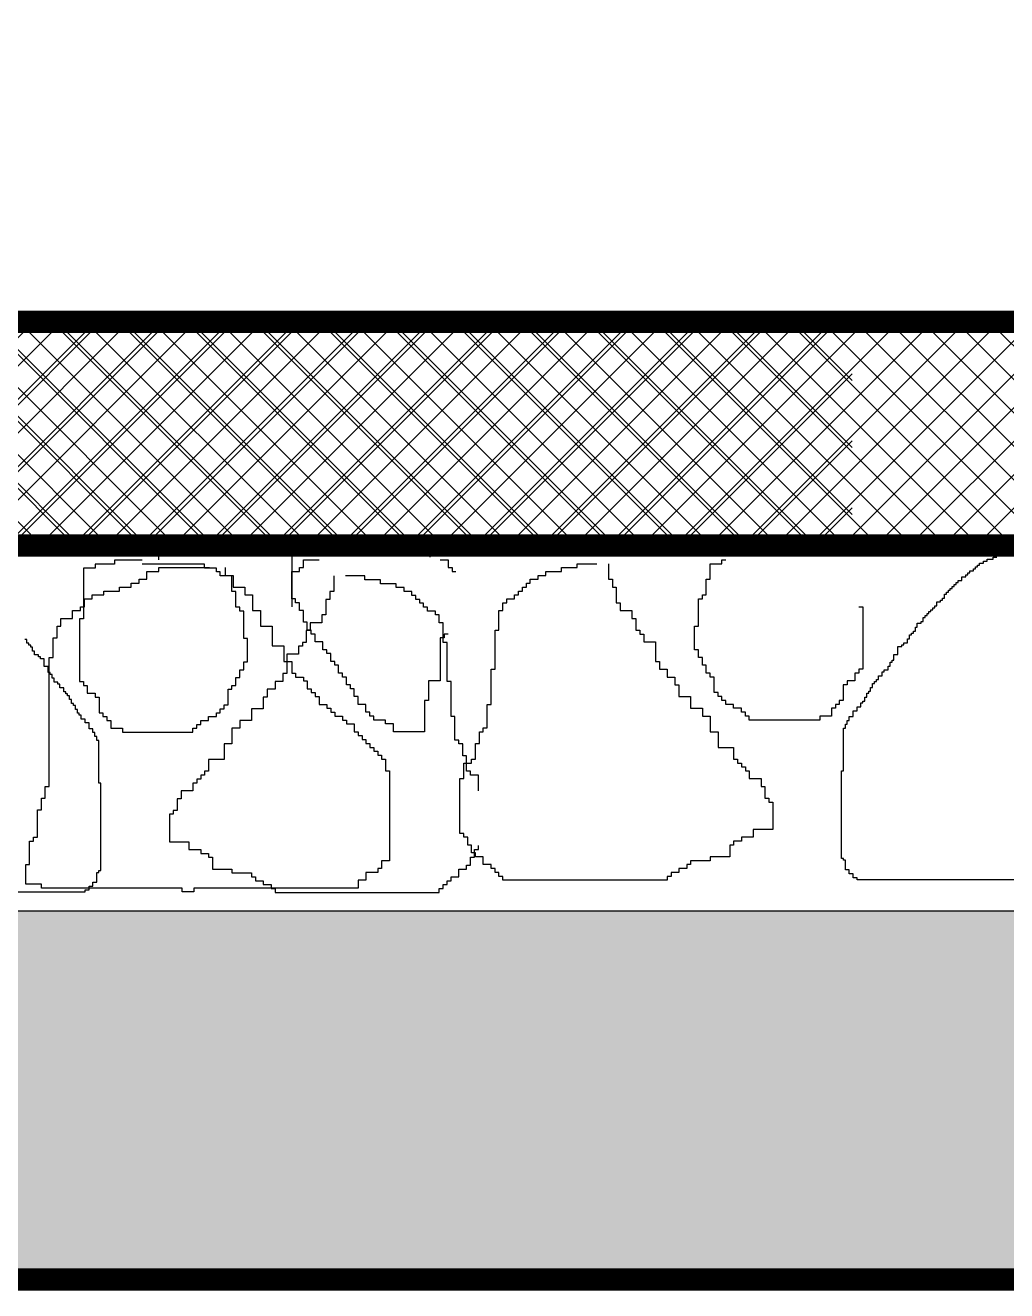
# Model space of a CAD drawing. Extents: x 250879 to 348495, y -51522 to -9360.
# Drawn here: x 282363 to 282494.7, y -30426.9 to -30257.3 of the extents above; entities that cross this region are included whole.
import ezdxf

# ---------------------------------------------------------------- set-up
doc = ezdxf.new("R2010")
doc.units = 0
doc.layers.add('AXIS', color=1, linetype='CONTINUOUS')
doc.layers.add('WALL', color=7, linetype='CONTINUOUS')
doc.layers.add('int fram for glaz& landscap obj.', color=252, linetype='CONTINUOUS', lineweight=15)
doc.layers.add('VIS', color=8, linetype='CONTINUOUS', lineweight=18)

msp = doc.modelspace()

# ---------------------------------------------------------------- hatches: boundary and pattern name
at = {"layer": 'AXIS'}
h = msp.add_hatch(dxfattribs=at)
h.set_pattern_fill('ANSI37', color=256, style=0)
h.set_pattern_definition([(45, (10887.426, -3880), (-2.24506403, 2.24506403), []), (135, (10887.426, -3880), (-2.24506403, -2.24506403), [])])
h.paths.add_polyline_path([(280918.80191, -30297.00774), (280918.80191, -30327.00774), (283913.00858, -30327.00774), (283913.00858, -30297.00774)])
at = {"layer": 'int fram for glaz& landscap obj.'}
h = msp.add_hatch(dxfattribs=at)
h.set_pattern_fill('EARTH', color=256, scale=4, angle=45, style=0)
h.paths.add_polyline_path([(284335.46469, -29761.00774), (284163.17317, -29761.00774), (284163.17317, -29977.00774), (284284.10631, -29977.00774)])
h.paths.add_polyline_path([(284284.10631, -29977.00774), (284163.17317, -29977.00774), (284163.17317, -30297.00774), (284208.01983, -30297.00774)])
h.paths.add_polyline_path([(284208.01983, -30297.00774), (284163.17317, -30297.00774), (284163.17317, -30375.98063), (284117.727, -30375.98063), (283498.00858, -30375.98063), (283498.00858, -30425.43117), (284177.48456, -30425.43117)])
h.paths.add_polyline_path([(283498.00858, -30375.98063), (283475.2855, -30375.98063), (283098.00858, -30375.98063), (283098.00858, -30425.43117), (283286.94433, -30425.43117), (283498.00858, -30425.43117)])
h.paths.add_polyline_path([(283098.00858, -30375.98063), (282698.00858, -30375.98063), (282698.00858, -30425.43117), (283098.00858, -30425.43117)])
h.paths.add_polyline_path([(282698.00858, -30375.98063), (282675.2855, -30375.98063), (282298.00858, -30375.98063), (282298.00858, -30425.43117), (282421.4708, -30425.43117), (282698.00858, -30425.43117)])
at = {"layer": 'VIS', "ltscale": 0.0001}
h = msp.add_hatch(dxfattribs=at)
h.set_pattern_fill('ANSI37', color=256, scale=2, style=0)
h.set_pattern_definition([(135, (632214.0665, -10516.453), (4.49012806, 4.49012806), []), (45, (632214.0665, -10516.453), (4.49012806, -4.49012806), [])])
h.paths.add_polyline_path([(282273.96638, -30297.00774), (282356.5052, -30297.00774), (282356.5052, -30302.00774), (282473.96638, -30302.00774), (282473.96638, -30327.00774), (282273.96638, -30327.00774)])
h.paths.add_polyline_path([(282356.5052, -30297.00774), (282418.63701, -30297.00774), (282418.63701, -30302.00774), (282356.5052, -30302.00774)], flags=17)
h.paths.add_polyline_path([(282418.63701, -30297.00774), (282423.63701, -30297.00774), (282423.63701, -30302.00774), (282418.63701, -30302.00774)], flags=17)
h.paths.add_polyline_path([(282423.63701, -30297.00774), (282473.96638, -30297.00774), (282473.96638, -30302.00774), (282423.63701, -30302.00774)])
h.paths.add_polyline_path([(281948.96638, -30327.00774), (281948.96638, -30297.00774), (282273.96638, -30297.00774), (282273.96638, -30327.00774)])

# ---------------------------------------------------------------- linework, layer by layer
msp.add_line((280450.27447, -30297.00774), (284658.39662, -30297.00774), dxfattribs=at)
at = {"layer": 'WALL', "linetype": 'Continuous'}
for p, q in [((282382.53915, -30328.40445), (282382.53915, -30327.88012)), ((282382.53915, -30327.88012), (282390.9325, -30327.88012)), ((282390.9325, -30327.35627), (282394.60478, -30327.35627)), ((282394.60478, -30327.35627), (282394.60478, -30327.88012)), ((282394.60478, -30327.88012), (282397.22728, -30327.88012)), ((282397.22728, -30327.88012), (282397.22728, -30328.40445)), ((282418.63815, -30328.0722), (282418.63815, -30327.81173)), ((282418.63815, -30327.81173), (282421.2453, -30327.81173)), ((282421.2453, -30327.81173), (282421.2453, -30327.55126)), ((282421.2453, -30327.55126), (282425.41655, -30327.55126)), ((282375.02574, -30329.51763), (282372.40323, -30329.51763)), ((282372.40323, -30329.51763), (282372.40323, -30330.04197)), ((282378.69801, -30328.99378), (282375.02574, -30328.99378)), ((282375.02574, -30328.99378), (282375.02574, -30329.51763)), ((282387.09137, -30329.51763), (282378.69801, -30329.51763)), ((282380.96545, -30328.9283), (282380.96545, -30328.40445)), ((282380.96545, -30328.40445), (282382.53915, -30328.40445)), ((282387.09137, -30330.04197), (282387.09137, -30329.51763)), ((282397.22728, -30328.40445), (282398.80193, -30328.40445)), ((282398.80193, -30328.40445), (282398.80193, -30335.21692)), ((282400.34322, -30329.97649), (282400.34322, -30328.9283)), ((282400.34322, -30328.9283), (282402.44179, -30328.9283)), ((282417.3341, -30328.59265), (282417.3341, -30328.33267)), ((282417.3341, -30328.33267), (282418.11615, -30328.33267)), ((282418.11615, -30328.33267), (282418.11615, -30328.0722)), ((282418.11615, -30328.0722), (282418.63815, -30328.0722)), ((282418.70362, -30328.9283), (282419.75339, -30328.9283)), ((282419.75339, -30328.9283), (282419.75339, -30329.97649)), ((282437.06498, -30329.97649), (282437.06498, -30329.45215)), ((282437.06498, -30329.45215), (282439.68845, -30329.45215)), ((282441.26214, -30329.45215), (282441.26214, -30331.54852)), ((282454.90146, -30331.54852), (282454.90146, -30329.45215)), ((282454.90146, -30329.45215), (282456.47516, -30329.45215)), ((282456.47516, -30329.45215), (282456.47516, -30328.9283)), ((282456.47516, -30328.9283), (282457.00004, -30328.9283)), ((282490.76154, -30329.895), (282490.76154, -30329.63453)), ((282490.76154, -30329.63453), (282491.02254, -30329.63453)), ((282491.02254, -30329.63453), (282491.02254, -30329.37406)), ((282491.02254, -30329.37406), (282491.54359, -30329.37406)), ((282491.54359, -30329.37406), (282491.54359, -30329.11359)), ((282491.54359, -30329.11359), (282492.06559, -30329.11359)), ((282492.06559, -30329.11359), (282492.06559, -30328.85312)), ((282492.06559, -30328.85312), (282492.84764, -30328.85312)), ((282492.84764, -30328.85312), (282492.84764, -30328.59265)), ((282492.84764, -30328.59265), (282493.36869, -30328.59265)), ((282372.40323, -30330.04197), (282370.82858, -30330.04197)), ((282370.82858, -30330.04197), (282370.82858, -30336.85443)), ((282379.35935, -30331.54852), (282379.35935, -30330.50033)), ((282379.35935, -30330.50033), (282380.93304, -30330.50033)), ((282380.93304, -30330.50033), (282380.93304, -30329.97649)), ((282380.93304, -30329.97649), (282387.7527, -30329.97649)), ((282388.66506, -30330.04197), (282387.09137, -30330.04197)), ((282388.66506, -30330.56582), (282388.66506, -30330.04197)), ((282389.18994, -30330.56582), (282388.66506, -30330.56582)), ((282389.18994, -30331.08966), (282389.18994, -30330.56582)), ((282390.76364, -30331.08966), (282389.18994, -30331.08966)), ((282389.85128, -30329.97649), (282389.85128, -30331.02467)), ((282389.85128, -30331.02467), (282390.90009, -30331.02467)), ((282390.76364, -30333.18603), (282390.76364, -30331.08966)), ((282390.90009, -30331.02467), (282390.90009, -30332.5967)), ((282398.76952, -30334.16873), (282398.76952, -30330.50033)), ((282398.76952, -30330.50033), (282399.81833, -30330.50033)), ((282399.81833, -30330.50033), (282399.81833, -30329.97649)), ((282399.81833, -30329.97649), (282400.34322, -30329.97649)), ((282404.40296, -30331.08966), (282404.40296, -30333.18603)), ((282408.60012, -30331.08966), (282405.97665, -30331.08966)), ((282408.60012, -30331.614), (282408.60012, -30331.08966)), ((282419.75339, -30329.97649), (282420.27827, -30329.97649)), ((282420.27827, -30329.97649), (282420.27827, -30330.50033)), ((282420.27827, -30330.50033), (282420.8022, -30330.50033)), ((282431.81902, -30331.54852), (282431.81902, -30331.02467)), ((282431.81902, -30331.02467), (282432.86783, -30331.02467)), ((282432.86783, -30331.02467), (282432.86783, -30330.50033)), ((282432.86783, -30330.50033), (282434.9664, -30330.50033)), ((282434.9664, -30330.50033), (282434.9664, -30329.97649)), ((282434.9664, -30329.97649), (282437.06498, -30329.97649)), ((282488.67639, -30331.71828), (282488.67639, -30331.19734)), ((282488.67639, -30331.19734), (282489.19744, -30331.19734)), ((282489.19744, -30331.19734), (282489.19744, -30330.93688)), ((282489.19744, -30330.93688), (282489.45844, -30330.93688)), ((282489.45844, -30330.93688), (282489.45844, -30330.67641)), ((282489.45844, -30330.67641), (282489.71848, -30330.67641)), ((282489.71848, -30330.67641), (282489.71848, -30330.41594)), ((282489.71848, -30330.41594), (282490.24049, -30330.41594)), ((282490.24049, -30330.41594), (282490.24049, -30330.15547)), ((282490.24049, -30330.15547), (282490.50053, -30330.15547)), ((282490.50053, -30330.15547), (282490.50053, -30329.895)), ((282490.50053, -30329.895), (282490.76154, -30329.895)), ((282375.68708, -30333.12055), (282375.68708, -30332.5967)), ((282375.68708, -30332.5967), (282377.26077, -30332.5967)), ((282377.26077, -30332.5967), (282377.26077, -30332.07237)), ((282377.26077, -30332.07237), (282378.31054, -30332.07237)), ((282378.31054, -30332.07237), (282378.31054, -30331.54852)), ((282378.31054, -30331.54852), (282379.35935, -30331.54852)), ((282390.90009, -30332.5967), (282392.47379, -30332.5967)), ((282392.47379, -30332.5967), (282392.47379, -30333.64488)), ((282410.6987, -30331.614), (282408.60012, -30331.614)), ((282410.6987, -30332.13785), (282410.6987, -30331.614)), ((282412.79727, -30332.13785), (282410.6987, -30332.13785)), ((282412.79727, -30332.66218), (282412.79727, -30332.13785)), ((282413.84608, -30332.66218), (282412.79727, -30332.66218)), ((282413.84608, -30333.18603), (282413.84608, -30332.66218)), ((282429.72044, -30333.12055), (282429.72044, -30332.5967)), ((282429.72044, -30332.5967), (282430.24532, -30332.5967)), ((282430.24532, -30332.5967), (282430.24532, -30332.07237)), ((282430.24532, -30332.07237), (282430.77021, -30332.07237)), ((282430.77021, -30332.07237), (282430.77021, -30331.54852)), ((282430.77021, -30331.54852), (282431.81902, -30331.54852)), ((282441.26214, -30331.54852), (282441.78607, -30331.54852)), ((282441.78607, -30331.54852), (282441.78607, -30332.5967)), ((282441.78607, -30332.5967), (282442.31095, -30332.5967)), ((282442.31095, -30332.5967), (282442.31095, -30334.69258)), ((282454.37658, -30333.64488), (282454.37658, -30331.54852)), ((282454.37658, -30331.54852), (282454.90146, -30331.54852)), ((282486.85129, -30333.28062), (282486.85129, -30333.02015)), ((282486.85129, -30333.02015), (282487.11133, -30333.02015)), ((282487.11133, -30333.02015), (282487.11133, -30332.75968)), ((282487.11133, -30332.75968), (282487.37234, -30332.75968)), ((282487.37234, -30332.75968), (282487.37234, -30332.49921)), ((282487.37234, -30332.49921), (282487.63334, -30332.49921)), ((282487.63334, -30332.49921), (282487.63334, -30332.23874)), ((282487.63334, -30332.23874), (282487.89338, -30332.23874)), ((282487.89338, -30332.23874), (282487.89338, -30331.97827)), ((282487.89338, -30331.97827), (282488.15439, -30331.97827)), ((282488.15439, -30331.97827), (282488.15439, -30331.71828)), ((282488.15439, -30331.71828), (282488.67639, -30331.71828)), ((282370.96599, -30335.21692), (282370.96599, -30334.16873)), ((282370.96599, -30334.16873), (282372.0148, -30334.16873)), ((282372.0148, -30334.16873), (282372.0148, -30333.64488)), ((282372.0148, -30333.64488), (282373.5885, -30333.64488)), ((282373.5885, -30333.64488), (282373.5885, -30333.12055)), ((282373.5885, -30333.12055), (282375.68708, -30333.12055)), ((282391.28852, -30333.18603), (282390.76364, -30333.18603)), ((282391.28852, -30335.2824), (282391.28852, -30333.18603)), ((282392.47379, -30333.64488), (282393.52356, -30333.64488)), ((282393.52356, -30333.64488), (282393.52356, -30335.74077)), ((282399.29441, -30334.16873), (282398.76952, -30334.16873)), ((282399.29441, -30334.69258), (282399.29441, -30334.16873)), ((282399.81833, -30334.69258), (282399.29441, -30334.69258)), ((282399.81833, -30335.74077), (282399.81833, -30334.69258)), ((282403.87903, -30334.23422), (282403.35415, -30334.23422)), ((282403.35415, -30334.23422), (282403.35415, -30336.3301)), ((282404.40296, -30333.18603), (282403.87903, -30333.18603)), ((282403.87903, -30333.18603), (282403.87903, -30334.23422)), ((282414.89489, -30333.18603), (282413.84608, -30333.18603)), ((282414.89489, -30333.70988), (282414.89489, -30333.18603)), ((282415.41978, -30333.70988), (282414.89489, -30333.70988)), ((282415.41978, -30334.23422), (282415.41978, -30333.70988)), ((282415.94466, -30334.23422), (282415.41978, -30334.23422)), ((282415.94466, -30334.75806), (282415.94466, -30334.23422)), ((282416.46859, -30334.75806), (282415.94466, -30334.75806)), ((282416.46859, -30335.2824), (282416.46859, -30334.75806)), ((282427.09793, -30335.74077), (282427.09793, -30334.69258)), ((282427.09793, -30334.69258), (282427.62186, -30334.69258)), ((282427.62186, -30334.69258), (282427.62186, -30334.16873)), ((282427.62186, -30334.16873), (282428.67163, -30334.16873)), ((282428.67163, -30334.16873), (282428.67163, -30333.64488)), ((282428.67163, -30333.64488), (282429.19651, -30333.64488)), ((282429.19651, -30333.64488), (282429.19651, -30333.12055)), ((282429.19651, -30333.12055), (282429.72044, -30333.12055)), ((282442.31095, -30334.69258), (282442.83583, -30334.69258)), ((282442.83583, -30334.69258), (282442.83583, -30335.74077)), ((282453.32777, -30337.83713), (282453.32777, -30334.16873)), ((282453.32777, -30334.16873), (282453.85169, -30334.16873)), ((282453.85169, -30334.16873), (282453.85169, -30333.64488)), ((282453.85169, -30333.64488), (282454.37658, -30333.64488)), ((282485.28719, -30335.1039), (282485.28719, -30334.58296)), ((282485.28719, -30334.58296), (282485.80824, -30334.58296)), ((282485.80824, -30334.58296), (282485.80824, -30334.32249)), ((282485.80824, -30334.32249), (282486.06924, -30334.32249)), ((282486.06924, -30334.32249), (282486.06924, -30334.06202)), ((282486.06924, -30334.06202), (282486.32928, -30334.06202)), ((282486.32928, -30334.06202), (282486.32928, -30333.54109)), ((282486.32928, -30333.54109), (282486.59029, -30333.54109)), ((282486.59029, -30333.54109), (282486.59029, -30333.28062)), ((282486.59029, -30333.28062), (282486.85129, -30333.28062)), ((282369.3923, -30336.78895), (282369.3923, -30335.74077)), ((282369.3923, -30335.74077), (282370.44111, -30335.74077)), ((282370.44111, -30335.74077), (282370.44111, -30335.21692)), ((282370.44111, -30335.21692), (282370.96599, -30335.21692)), ((282391.81341, -30335.2824), (282391.28852, -30335.2824)), ((282391.81341, -30335.80625), (282391.81341, -30335.2824)), ((282392.33733, -30335.80625), (282391.81341, -30335.80625)), ((282392.33733, -30339.47465), (282392.33733, -30335.80625)), ((282393.52356, -30335.74077), (282394.57236, -30335.74077)), ((282394.57236, -30335.74077), (282394.57236, -30337.83713)), ((282400.34322, -30335.74077), (282399.81833, -30335.74077)), ((282400.34322, -30337.3128), (282400.34322, -30335.74077)), ((282403.35415, -30336.3301), (282402.82927, -30336.3301)), ((282402.82927, -30336.3301), (282402.82927, -30337.37828)), ((282416.99347, -30335.2824), (282416.46859, -30335.2824)), ((282416.99347, -30335.80625), (282416.99347, -30335.2824)), ((282418.04324, -30335.80625), (282416.99347, -30335.80625)), ((282418.04324, -30336.3301), (282418.04324, -30335.80625)), ((282418.56717, -30336.3301), (282418.04324, -30336.3301)), ((282418.56717, -30337.37828), (282418.56717, -30336.3301)), ((282426.57305, -30338.36098), (282426.57305, -30335.74077)), ((282426.57305, -30335.74077), (282427.09793, -30335.74077)), ((282442.83583, -30335.74077), (282444.40953, -30335.74077)), ((282444.40953, -30335.74077), (282444.40953, -30336.78895)), ((282474.83652, -30335.21692), (282475.36044, -30335.21692)), ((282475.36044, -30335.21692), (282475.36044, -30343.60142)), ((282483.72213, -30336.66623), (282483.72213, -30336.40576)), ((282483.72213, -30336.40576), (282483.98314, -30336.40576)), ((282483.98314, -30336.40576), (282483.98314, -30336.14529)), ((282483.98314, -30336.14529), (282484.24414, -30336.14529)), ((282484.24414, -30336.14529), (282484.24414, -30335.88483)), ((282484.24414, -30335.88483), (282484.50418, -30335.88483)), ((282484.50418, -30335.88483), (282484.50418, -30335.62436)), ((282484.50418, -30335.62436), (282484.76519, -30335.62436)), ((282484.76519, -30335.62436), (282484.76519, -30335.36389)), ((282484.76519, -30335.36389), (282485.02619, -30335.36389)), ((282485.02619, -30335.36389), (282485.02619, -30335.1039)), ((282485.02619, -30335.1039), (282485.28719, -30335.1039)), ((282367.29372, -30339.40917), (282367.29372, -30337.83713)), ((282367.29372, -30337.83713), (282367.81861, -30337.83713)), ((282367.81861, -30337.83713), (282367.81861, -30336.78895)), ((282367.81861, -30336.78895), (282369.3923, -30336.78895)), ((282370.82858, -30336.85443), (282370.30466, -30336.85443)), ((282370.30466, -30336.85443), (282370.30466, -30345.23893)), ((282394.57236, -30337.83713), (282396.14606, -30337.83713)), ((282396.14606, -30337.83713), (282396.14606, -30340.45735)), ((282400.8681, -30337.3128), (282400.34322, -30337.3128)), ((282400.8681, -30338.36098), (282400.8681, -30337.3128)), ((282402.82927, -30337.37828), (282401.25557, -30337.37828)), ((282401.25557, -30337.37828), (282401.25557, -30338.42646)), ((282419.09205, -30337.37828), (282418.56717, -30337.37828)), ((282419.09205, -30339.9985), (282419.09205, -30337.37828)), ((282444.40953, -30336.78895), (282444.93441, -30336.78895)), ((282444.93441, -30336.78895), (282444.93441, -30338.36098)), ((282452.80288, -30340.9812), (282452.80288, -30337.83713)), ((282452.80288, -30337.83713), (282453.32777, -30337.83713)), ((282482.41904, -30338.48952), (282482.41904, -30337.96858)), ((282482.41904, -30337.96858), (282482.68004, -30337.96858)), ((282482.68004, -30337.96858), (282482.68004, -30337.44764)), ((282482.68004, -30337.44764), (282483.20109, -30337.44764)), ((282483.20109, -30337.44764), (282483.20109, -30337.18717)), ((282483.20109, -30337.18717), (282483.46209, -30337.18717)), ((282483.46209, -30337.18717), (282483.46209, -30336.66623)), ((282483.46209, -30336.66623), (282483.72213, -30336.66623)), ((282363.24606, -30339.6061), (282362.98506, -30339.6061)), ((282363.24606, -30340.12703), (282363.24606, -30339.6061)), ((282366.76884, -30342.02938), (282366.76884, -30339.40917)), ((282366.76884, -30339.40917), (282367.29372, -30339.40917)), ((282392.86222, -30339.47465), (282392.33733, -30339.47465)), ((282392.86222, -30342.61871), (282392.86222, -30339.47465)), ((282401.25557, -30338.42646), (282400.73069, -30338.42646)), ((282400.73069, -30338.42646), (282400.73069, -30339.9985)), ((282401.39203, -30338.36098), (282400.8681, -30338.36098)), ((282401.39203, -30338.88483), (282401.39203, -30338.36098)), ((282401.91691, -30338.88483), (282401.39203, -30338.88483)), ((282401.91691, -30339.93302), (282401.91691, -30338.88483)), ((282419.2285, -30339.40917), (282418.70362, -30339.40917)), ((282418.70362, -30339.40917), (282418.70362, -30345.17345)), ((282419.75339, -30338.88483), (282419.2285, -30338.88483)), ((282419.2285, -30338.88483), (282419.2285, -30339.40917)), ((282426.04817, -30343.60142), (282426.04817, -30338.36098)), ((282426.04817, -30338.36098), (282426.57305, -30338.36098)), ((282444.93441, -30338.36098), (282445.45834, -30338.36098)), ((282445.45834, -30338.36098), (282445.45834, -30338.88483)), ((282445.45834, -30338.88483), (282445.98322, -30338.88483)), ((282445.98322, -30338.88483), (282445.98322, -30339.93302)), ((282481.37599, -30340.05185), (282481.37599, -30339.53091)), ((282481.37599, -30339.53091), (282481.63699, -30339.53091)), ((282481.63699, -30339.53091), (282481.63699, -30339.00997)), ((282481.63699, -30339.00997), (282481.89703, -30339.00997)), ((282481.89703, -30339.00997), (282481.89703, -30338.7495)), ((282481.89703, -30338.7495), (282482.15804, -30338.7495)), ((282482.15804, -30338.7495), (282482.15804, -30338.48952)), ((282482.15804, -30338.48952), (282482.41904, -30338.48952)), ((282363.50706, -30340.12703), (282363.24606, -30340.12703)), ((282363.50706, -30340.38702), (282363.50706, -30340.12703)), ((282363.76807, -30340.38702), (282363.50706, -30340.38702)), ((282363.76807, -30340.64749), (282363.76807, -30340.38702)), ((282364.02811, -30340.64749), (282363.76807, -30340.64749)), ((282364.02811, -30341.16843), (282364.02811, -30340.64749)), ((282364.28911, -30341.16843), (282364.02811, -30341.16843)), ((282364.28911, -30341.68937), (282364.28911, -30341.16843)), ((282396.14606, -30340.45735), (282397.71975, -30340.45735)), ((282397.71975, -30340.45735), (282397.71975, -30342.55323)), ((282399.68188, -30341.57053), (282398.10818, -30341.57053)), ((282398.10818, -30341.57053), (282398.10818, -30344.19075)), ((282400.20676, -30340.52235), (282399.68188, -30340.52235)), ((282399.68188, -30340.52235), (282399.68188, -30341.57053)), ((282400.73069, -30339.9985), (282400.20676, -30339.9985)), ((282400.20676, -30339.9985), (282400.20676, -30340.52235)), ((282402.96572, -30339.93302), (282401.91691, -30339.93302)), ((282402.96572, -30340.9812), (282402.96572, -30339.93302)), ((282403.4906, -30340.9812), (282402.96572, -30340.9812)), ((282403.4906, -30341.50505), (282403.4906, -30340.9812)), ((282404.01549, -30341.50505), (282403.4906, -30341.50505)), ((282404.01549, -30342.55323), (282404.01549, -30341.50505)), ((282419.61694, -30339.9985), (282419.09205, -30339.9985)), ((282419.61694, -30345.23893), (282419.61694, -30339.9985)), ((282445.98322, -30339.93302), (282447.55692, -30339.93302)), ((282447.55692, -30339.93302), (282447.55692, -30342.55323)), ((282453.32777, -30340.9812), (282452.80288, -30340.9812)), ((282453.32777, -30342.02938), (282453.32777, -30340.9812)), ((282480.07289, -30341.61467), (282480.07289, -30340.57279)), ((282480.07289, -30340.57279), (282480.59394, -30340.57279)), ((282480.59394, -30340.57279), (282480.59394, -30340.31232)), ((282480.59394, -30340.31232), (282480.85494, -30340.31232)), ((282480.85494, -30340.31232), (282480.85494, -30340.05185)), ((282480.85494, -30340.05185), (282481.37599, -30340.05185)), ((282364.81016, -30341.68937), (282364.28911, -30341.68937)), ((282364.81016, -30341.94984), (282364.81016, -30341.68937)), ((282365.07116, -30341.94984), (282364.81016, -30341.94984)), ((282365.07116, -30342.2103), (282365.07116, -30341.94984)), ((282365.59221, -30342.2103), (282365.07116, -30342.2103)), ((282365.59221, -30343.25218), (282365.59221, -30342.2103)), ((282366.11422, -30343.25218), (282365.59221, -30343.25218)), ((282366.11422, -30344.03311), (282366.11422, -30343.25218)), ((282366.24395, -30359.32223), (282366.24395, -30342.02938)), ((282366.24395, -30342.02938), (282366.76884, -30342.02938)), ((282392.33733, -30343.6669), (282392.33733, -30342.61871)), ((282392.33733, -30342.61871), (282392.86222, -30342.61871)), ((282397.71975, -30342.55323), (282398.76952, -30342.55323)), ((282398.76952, -30342.55323), (282398.76952, -30344.12526)), ((282404.54037, -30342.55323), (282404.01549, -30342.55323)), ((282404.54037, -30343.07708), (282404.54037, -30342.55323)), ((282405.0643, -30343.07708), (282404.54037, -30343.07708)), ((282405.0643, -30344.12526), (282405.0643, -30343.07708)), ((282447.55692, -30342.55323), (282448.0818, -30342.55323)), ((282448.0818, -30342.55323), (282448.0818, -30343.60142)), ((282453.85169, -30342.02938), (282453.32777, -30342.02938)), ((282453.85169, -30343.07708), (282453.85169, -30342.02938)), ((282454.37658, -30343.07708), (282453.85169, -30343.07708)), ((282454.37658, -30344.12526), (282454.37658, -30343.07708)), ((282478.76884, -30343.69794), (282478.76884, -30343.177)), ((282478.76884, -30343.177), (282479.02984, -30343.177)), ((282479.02984, -30343.177), (282479.02984, -30342.65606)), ((282479.02984, -30342.65606), (282479.29084, -30342.65606)), ((282479.29084, -30342.65606), (282479.29084, -30342.39559)), ((282479.29084, -30342.39559), (282479.55089, -30342.39559)), ((282479.55089, -30342.39559), (282479.55089, -30341.61467)), ((282479.55089, -30341.61467), (282480.07289, -30341.61467)), ((282366.37426, -30344.03311), (282366.11422, -30344.03311)), ((282366.37426, -30344.29358), (282366.37426, -30344.03311)), ((282366.63526, -30344.29358), (282366.37426, -30344.29358)), ((282366.63526, -30344.81451), (282366.63526, -30344.29358)), ((282366.89626, -30344.81451), (282366.63526, -30344.81451)), ((282366.89626, -30345.33545), (282366.89626, -30344.81451)), ((282391.28852, -30345.76278), (282391.28852, -30344.7146)), ((282391.28852, -30344.7146), (282391.81341, -30344.7146)), ((282391.81341, -30344.7146), (282391.81341, -30343.6669)), ((282391.81341, -30343.6669), (282392.33733, -30343.6669)), ((282398.10818, -30344.19075), (282397.5833, -30344.19075)), ((282397.5833, -30344.19075), (282397.5833, -30345.23893)), ((282398.76952, -30344.12526), (282399.29441, -30344.12526)), ((282399.29441, -30344.12526), (282399.29441, -30344.6496)), ((282399.29441, -30344.6496), (282400.34322, -30344.6496)), ((282400.34322, -30344.6496), (282400.34322, -30345.17345)), ((282405.58918, -30344.12526), (282405.0643, -30344.12526)), ((282405.58918, -30344.6496), (282405.58918, -30344.12526)), ((282406.11407, -30344.6496), (282405.58918, -30344.6496)), ((282406.11407, -30345.6973), (282406.11407, -30344.6496)), ((282425.52424, -30348.31751), (282425.52424, -30343.60142)), ((282425.52424, -30343.60142), (282426.04817, -30343.60142)), ((282448.0818, -30343.60142), (282449.13061, -30343.60142)), ((282449.13061, -30343.60142), (282449.13061, -30344.6496)), ((282449.13061, -30344.6496), (282450.18038, -30344.6496)), ((282450.18038, -30344.6496), (282450.18038, -30345.6973)), ((282454.90146, -30344.12526), (282454.37658, -30344.12526)), ((282454.90146, -30344.6496), (282454.90146, -30344.12526)), ((282455.42635, -30344.6496), (282454.90146, -30344.6496)), ((282455.42635, -30346.74548), (282455.42635, -30344.6496)), ((282474.83652, -30344.12526), (282474.31164, -30344.12526)), ((282474.31164, -30344.12526), (282474.31164, -30345.17345)), ((282475.36044, -30343.60142), (282474.83652, -30343.60142)), ((282474.83652, -30343.60142), (282474.83652, -30344.12526)), ((282477.46574, -30345.00029), (282477.46574, -30344.47935)), ((282477.46574, -30344.47935), (282477.98679, -30344.47935)), ((282477.98679, -30344.47935), (282477.98679, -30343.95841)), ((282477.98679, -30343.95841), (282478.24779, -30343.95841)), ((282478.24779, -30343.95841), (282478.24779, -30343.69794)), ((282478.24779, -30343.69794), (282478.76884, -30343.69794)), ((282367.41731, -30345.33545), (282366.89626, -30345.33545)), ((282367.41731, -30345.59592), (282367.41731, -30345.33545)), ((282367.67831, -30345.59592), (282367.41731, -30345.59592)), ((282367.67831, -30346.11686), (282367.67831, -30345.59592)), ((282368.19936, -30346.11686), (282367.67831, -30346.11686)), ((282368.19936, -30346.6378), (282368.19936, -30346.11686)), ((282368.46036, -30346.6378), (282368.19936, -30346.6378)), ((282368.46036, -30346.89779), (282368.46036, -30346.6378)), ((282370.30466, -30345.23893), (282370.82858, -30345.23893)), ((282370.82858, -30345.23893), (282370.82858, -30345.76278)), ((282370.82858, -30345.76278), (282371.35347, -30345.76278)), ((282371.35347, -30345.76278), (282371.35347, -30346.81096)), ((282390.23875, -30348.38299), (282390.23875, -30346.28711)), ((282390.23875, -30346.28711), (282390.76364, -30346.28711)), ((282390.76364, -30346.28711), (282390.76364, -30345.76278)), ((282390.76364, -30345.76278), (282391.28852, -30345.76278)), ((282396.53449, -30346.28711), (282395.48472, -30346.28711)), ((282395.48472, -30346.28711), (282395.48472, -30347.33481)), ((282397.5833, -30345.23893), (282396.53449, -30345.23893)), ((282396.53449, -30345.23893), (282396.53449, -30346.28711)), ((282400.34322, -30345.17345), (282400.8681, -30345.17345)), ((282400.8681, -30345.17345), (282400.8681, -30346.22163)), ((282400.8681, -30346.22163), (282401.39203, -30346.22163)), ((282401.39203, -30346.22163), (282401.39203, -30346.74548)), ((282406.63799, -30345.6973), (282406.11407, -30345.6973)), ((282406.63799, -30346.22163), (282406.63799, -30345.6973)), ((282407.16288, -30346.22163), (282406.63799, -30346.22163)), ((282407.16288, -30347.26982), (282407.16288, -30346.22163)), ((282418.70362, -30345.17345), (282417.12993, -30345.17345)), ((282417.12993, -30345.17345), (282417.12993, -30347.79366)), ((282420.14086, -30345.23893), (282419.61694, -30345.23893)), ((282420.14086, -30349.95503), (282420.14086, -30345.23893)), ((282450.18038, -30345.6973), (282450.70431, -30345.6973)), ((282450.70431, -30345.6973), (282450.70431, -30347.26982)), ((282473.26187, -30345.6973), (282472.73794, -30345.6973)), ((282472.73794, -30345.6973), (282472.73794, -30347.79366)), ((282474.31164, -30345.17345), (282473.26187, -30345.17345)), ((282473.26187, -30345.17345), (282473.26187, -30345.6973)), ((282476.16169, -30346.82309), (282476.16169, -30346.56262)), ((282476.16169, -30346.56262), (282476.42269, -30346.56262)), ((282476.42269, -30346.56262), (282476.42269, -30346.04168)), ((282476.42269, -30346.04168), (282476.68369, -30346.04168)), ((282476.68369, -30346.04168), (282476.68369, -30345.52074)), ((282476.68369, -30345.52074), (282476.94373, -30345.52074)), ((282476.94373, -30345.52074), (282476.94373, -30345.26027)), ((282476.94373, -30345.26027), (282477.20474, -30345.26027)), ((282477.20474, -30345.26027), (282477.20474, -30345.00029)), ((282477.20474, -30345.00029), (282477.46574, -30345.00029)), ((282368.72137, -30346.89779), (282368.46036, -30346.89779)), ((282368.72137, -30347.15825), (282368.72137, -30346.89779)), ((282368.98141, -30347.15825), (282368.72137, -30347.15825)), ((282368.98141, -30347.67919), (282368.98141, -30347.15825)), ((282369.24241, -30347.67919), (282368.98141, -30347.67919)), ((282369.24241, -30348.20013), (282369.24241, -30347.67919)), ((282369.50341, -30348.20013), (282369.24241, -30348.20013)), ((282369.50341, -30348.4606), (282369.50341, -30348.20013)), ((282371.35347, -30346.81096), (282372.40323, -30346.81096)), ((282372.40323, -30346.81096), (282372.40323, -30347.33481)), ((282372.40323, -30347.33481), (282372.92716, -30347.33481)), ((282372.92716, -30347.33481), (282372.92716, -30349.43118)), ((282395.48472, -30347.33481), (282394.9608, -30347.33481)), ((282394.9608, -30347.33481), (282394.9608, -30348.90733)), ((282401.39203, -30346.74548), (282401.91691, -30346.74548)), ((282401.91691, -30346.74548), (282401.91691, -30347.26982)), ((282401.91691, -30347.26982), (282402.44179, -30347.26982)), ((282402.44179, -30347.26982), (282402.44179, -30348.31751)), ((282402.44179, -30348.31751), (282403.4906, -30348.31751)), ((282403.4906, -30348.31751), (282403.4906, -30348.84185)), ((282407.68776, -30347.26982), (282407.16288, -30347.26982)), ((282407.68776, -30348.31751), (282407.68776, -30347.26982)), ((282408.73657, -30348.31751), (282407.68776, -30348.31751)), ((282408.73657, -30349.3657), (282408.73657, -30348.31751)), ((282417.12993, -30347.79366), (282416.606, -30347.79366)), ((282416.606, -30347.79366), (282416.606, -30351.98591)), ((282424.99936, -30351.46206), (282424.99936, -30348.31751)), ((282424.99936, -30348.31751), (282425.52424, -30348.31751)), ((282450.70431, -30347.26982), (282452.278, -30347.26982)), ((282452.278, -30347.26982), (282452.278, -30348.84185)), ((282455.95027, -30346.74548), (282455.42635, -30346.74548)), ((282455.95027, -30347.26982), (282455.95027, -30346.74548)), ((282456.47516, -30347.26982), (282455.95027, -30347.26982)), ((282456.47516, -30347.79366), (282456.47516, -30347.26982)), ((282457.00004, -30347.79366), (282456.47516, -30347.79366)), ((282457.00004, -30348.31751), (282457.00004, -30347.79366)), ((282458.04885, -30348.31751), (282457.00004, -30348.31751)), ((282458.04885, -30348.84185), (282458.04885, -30348.31751)), ((282472.21306, -30348.31751), (282471.68817, -30348.31751)), ((282471.68817, -30348.31751), (282471.68817, -30348.84185)), ((282472.73794, -30347.79366), (282472.21306, -30347.79366)), ((282472.21306, -30347.79366), (282472.21306, -30348.31751)), ((282475.11863, -30348.64589), (282475.11863, -30348.12544)), ((282475.11863, -30348.12544), (282475.37964, -30348.12544)), ((282475.37964, -30348.12544), (282475.37964, -30347.86497)), ((282475.37964, -30347.86497), (282475.64064, -30347.86497)), ((282475.64064, -30347.86497), (282475.64064, -30347.34403)), ((282475.64064, -30347.34403), (282475.90068, -30347.34403)), ((282475.90068, -30347.34403), (282475.90068, -30346.82309)), ((282475.90068, -30346.82309), (282476.16169, -30346.82309)), ((282369.76442, -30348.4606), (282369.50341, -30348.4606)), ((282369.76442, -30348.98154), (282369.76442, -30348.4606)), ((282370.02446, -30348.98154), (282369.76442, -30348.98154)), ((282370.02446, -30349.50248), (282370.02446, -30348.98154)), ((282370.28546, -30349.50248), (282370.02446, -30349.50248)), ((282370.28546, -30349.76295), (282370.28546, -30349.50248)), ((282370.54647, -30349.76295), (282370.28546, -30349.76295)), ((282370.54647, -30350.2834), (282370.54647, -30349.76295)), ((282372.92716, -30349.43118), (282373.45204, -30349.43118)), ((282373.45204, -30349.43118), (282373.45204, -30349.95503)), ((282373.45204, -30349.95503), (282373.97693, -30349.95503)), ((282373.97693, -30349.95503), (282373.97693, -30350.47936)), ((282387.61625, -30350.47936), (282387.61625, -30349.95503)), ((282387.61625, -30349.95503), (282388.66506, -30349.95503)), ((282388.66506, -30349.95503), (282388.66506, -30349.43118)), ((282388.66506, -30349.43118), (282389.18994, -30349.43118)), ((282389.18994, -30349.43118), (282389.18994, -30348.90733)), ((282389.18994, -30348.90733), (282389.71483, -30348.90733)), ((282389.71483, -30348.90733), (282389.71483, -30348.38299)), ((282389.71483, -30348.38299), (282390.23875, -30348.38299)), ((282394.9608, -30348.90733), (282393.3871, -30348.90733)), ((282393.3871, -30348.90733), (282393.3871, -30350.47936)), ((282403.4906, -30348.84185), (282404.01549, -30348.84185)), ((282404.01549, -30348.84185), (282404.01549, -30349.3657)), ((282404.01549, -30349.3657), (282404.54037, -30349.3657)), ((282404.54037, -30349.3657), (282404.54037, -30349.88955)), ((282404.54037, -30349.88955), (282405.58918, -30349.88955)), ((282405.58918, -30349.88955), (282405.58918, -30350.41388)), ((282409.26146, -30349.3657), (282408.73657, -30349.3657)), ((282409.26146, -30349.88955), (282409.26146, -30349.3657)), ((282409.78634, -30349.88955), (282409.26146, -30349.88955)), ((282409.78634, -30350.41388), (282409.78634, -30349.88955)), ((282420.66574, -30349.95503), (282420.14086, -30349.95503)), ((282420.66574, -30353.09958), (282420.66574, -30349.95503)), ((282452.278, -30348.84185), (282453.85169, -30348.84185)), ((282453.85169, -30348.84185), (282453.85169, -30349.88955)), ((282453.85169, -30349.88955), (282454.90146, -30349.88955)), ((282454.90146, -30349.88955), (282454.90146, -30351.98591)), ((282459.09766, -30348.84185), (282458.04885, -30348.84185)), ((282459.09766, -30349.3657), (282459.09766, -30348.84185)), ((282459.62254, -30349.3657), (282459.09766, -30349.3657)), ((282459.62254, -30349.88955), (282459.62254, -30349.3657)), ((282460.14743, -30349.88955), (282459.62254, -30349.88955)), ((282460.14743, -30350.41388), (282460.14743, -30349.88955)), ((282471.16425, -30349.88955), (282469.58959, -30349.88955)), ((282469.58959, -30349.88955), (282469.58959, -30350.41388)), ((282471.68817, -30348.84185), (282471.16425, -30348.84185)), ((282471.16425, -30348.84185), (282471.16425, -30349.88955)), ((282473.55454, -30350.46918), (282473.55454, -30349.94824)), ((282473.55454, -30349.94824), (282474.07654, -30349.94824)), ((282474.07654, -30349.94824), (282474.07654, -30349.16683)), ((282474.07654, -30349.16683), (282474.59759, -30349.16683)), ((282474.59759, -30349.16683), (282474.59759, -30348.64589)), ((282474.59759, -30348.64589), (282475.11863, -30348.64589)), ((282371.06751, -30350.2834), (282370.54647, -30350.2834)), ((282371.06751, -30350.80434), (282371.06751, -30350.2834)), ((282371.58856, -30350.80434), (282371.06751, -30350.80434)), ((282371.58856, -30351.58575), (282371.58856, -30350.80434)), ((282372.11057, -30351.58575), (282371.58856, -30351.58575)), ((282372.11057, -30352.10669), (282372.11057, -30351.58575)), ((282373.97693, -30350.47936), (282374.50085, -30350.47936)), ((282374.50085, -30350.47936), (282374.50085, -30351.52706)), ((282374.50085, -30351.52706), (282376.07551, -30351.52706)), ((282376.07551, -30351.52706), (282376.07551, -30352.05139)), ((282385.51767, -30352.05139), (282385.51767, -30351.52706)), ((282385.51767, -30351.52706), (282386.04256, -30351.52706)), ((282386.04256, -30351.52706), (282386.04256, -30351.00321)), ((282386.04256, -30351.00321), (282386.56744, -30351.00321)), ((282386.56744, -30351.00321), (282386.56744, -30350.47936)), ((282386.56744, -30350.47936), (282387.61625, -30350.47936)), ((282391.81341, -30351.52706), (282390.76364, -30351.52706)), ((282390.76364, -30351.52706), (282390.76364, -30353.62343)), ((282393.3871, -30350.47936), (282391.81341, -30350.47936)), ((282391.81341, -30350.47936), (282391.81341, -30351.52706)), ((282405.58918, -30350.41388), (282406.11407, -30350.41388)), ((282406.11407, -30350.41388), (282406.11407, -30350.93773)), ((282406.11407, -30350.93773), (282407.16288, -30350.93773)), ((282407.16288, -30350.93773), (282407.16288, -30351.98591)), ((282411.36003, -30350.41388), (282409.78634, -30350.41388)), ((282411.36003, -30350.93773), (282411.36003, -30350.41388)), ((282412.40884, -30350.93773), (282411.36003, -30350.93773)), ((282412.40884, -30351.98591), (282412.40884, -30350.93773)), ((282424.47447, -30351.98591), (282424.47447, -30351.46206)), ((282424.47447, -30351.46206), (282424.99936, -30351.46206)), ((282469.58959, -30350.41388), (282460.14743, -30350.41388)), ((282472.77249, -30357.24041), (282472.77249, -30351.51105)), ((282472.77249, -30351.51105), (282473.03349, -30351.51105)), ((282473.03349, -30351.51105), (282473.03349, -30350.99011)), ((282473.03349, -30350.99011), (282473.29449, -30350.99011)), ((282473.29449, -30350.99011), (282473.29449, -30350.46918)), ((282473.29449, -30350.46918), (282473.55454, -30350.46918)), ((282372.37061, -30352.10669), (282372.11057, -30352.10669)), ((282372.37061, -30352.62763), (282372.37061, -30352.10669)), ((282372.63161, -30352.62763), (282372.37061, -30352.62763)), ((282372.63161, -30353.14857), (282372.63161, -30352.62763)), ((282372.89261, -30353.14857), (282372.63161, -30353.14857)), ((282372.89261, -30358.87793), (282372.89261, -30353.14857)), ((282376.07551, -30352.05139), (282385.51767, -30352.05139)), ((282407.16288, -30351.98591), (282407.68776, -30351.98591)), ((282407.68776, -30351.98591), (282407.68776, -30352.50976)), ((282407.68776, -30352.50976), (282408.21169, -30352.50976)), ((282408.21169, -30352.50976), (282408.21169, -30353.0341)), ((282408.21169, -30353.0341), (282408.73657, -30353.0341)), ((282408.73657, -30353.0341), (282408.73657, -30353.55795)), ((282416.606, -30351.98591), (282412.40884, -30351.98591)), ((282421.19063, -30353.09958), (282420.66574, -30353.09958)), ((282421.19063, -30353.62343), (282421.19063, -30353.09958)), ((282423.95055, -30353.55795), (282423.95055, -30351.98591)), ((282423.95055, -30351.98591), (282424.47447, -30351.98591)), ((282454.90146, -30351.98591), (282455.95027, -30351.98591)), ((282455.95027, -30351.98591), (282455.95027, -30354.08228)), ((282390.76364, -30353.62343), (282389.71483, -30353.62343)), ((282389.71483, -30353.62343), (282389.71483, -30355.71979)), ((282408.73657, -30353.55795), (282409.26146, -30353.55795)), ((282409.26146, -30353.55795), (282409.26146, -30354.08228)), ((282409.26146, -30354.08228), (282409.78634, -30354.08228)), ((282409.78634, -30354.08228), (282409.78634, -30354.60613)), ((282409.78634, -30354.60613), (282410.31027, -30354.60613)), ((282410.31027, -30354.60613), (282410.31027, -30355.12998)), ((282410.31027, -30355.12998), (282410.83515, -30355.12998)), ((282410.83515, -30355.12998), (282410.83515, -30355.65431)), ((282421.71455, -30353.62343), (282421.19063, -30353.62343)), ((282421.71455, -30355.19546), (282421.71455, -30353.62343)), ((282423.42566, -30355.65431), (282423.42566, -30353.55795)), ((282423.42566, -30353.55795), (282423.95055, -30353.55795)), ((282455.95027, -30354.08228), (282458.04885, -30354.08228)), ((282458.04885, -30354.08228), (282458.04885, -30355.65431)), ((282389.71483, -30355.71979), (282387.61625, -30355.71979)), ((282387.61625, -30355.71979), (282387.61625, -30357.29183)), ((282410.83515, -30355.65431), (282411.36003, -30355.65431)), ((282411.36003, -30355.65431), (282411.36003, -30357.22635)), ((282422.23944, -30355.19546), (282421.71455, -30355.19546)), ((282421.85197, -30358.27453), (282421.85197, -30356.17816)), ((282421.85197, -30356.17816), (282422.90078, -30356.17816)), ((282422.23944, -30357.29183), (282422.23944, -30355.19546)), ((282422.90078, -30356.17816), (282422.90078, -30355.65431)), ((282422.90078, -30355.65431), (282423.42566, -30355.65431)), ((282458.04885, -30355.65431), (282458.57374, -30355.65431)), ((282458.57374, -30355.65431), (282458.57374, -30356.17816)), ((282458.57374, -30356.17816), (282459.09766, -30356.17816)), ((282459.09766, -30356.17816), (282459.09766, -30356.70201)), ((282459.09766, -30356.70201), (282459.62254, -30356.70201)), ((282459.62254, -30356.70201), (282459.62254, -30357.22635)), ((282386.56744, -30358.33953), (282386.04256, -30358.33953)), ((282386.04256, -30358.33953), (282386.04256, -30358.86386)), ((282387.09137, -30357.81568), (282386.56744, -30357.81568)), ((282386.56744, -30357.81568), (282386.56744, -30358.33953)), ((282387.61625, -30357.29183), (282387.09137, -30357.29183)), ((282387.09137, -30357.29183), (282387.09137, -30357.81568)), ((282411.36003, -30357.22635), (282411.88396, -30357.22635)), ((282411.88396, -30357.22635), (282411.88396, -30369.27924)), ((282421.32708, -30365.61084), (282421.32708, -30358.27453)), ((282421.32708, -30358.27453), (282421.85197, -30358.27453)), ((282422.76432, -30357.29183), (282422.23944, -30357.29183)), ((282422.76432, -30357.81568), (282422.76432, -30357.29183)), ((282423.81313, -30357.81568), (282422.76432, -30357.81568)), ((282423.81313, -30359.91204), (282423.81313, -30357.81568)), ((282459.62254, -30357.22635), (282460.14743, -30357.22635)), ((282460.14743, -30357.22635), (282460.14743, -30358.27453)), ((282460.14743, -30358.27453), (282461.72112, -30358.27453)), ((282461.72112, -30358.27453), (282461.72112, -30359.32223)), ((282472.51148, -30368.9596), (282472.51148, -30357.24041)), ((282472.51148, -30357.24041), (282472.77249, -30357.24041)), ((282365.72003, -30360.89475), (282365.72003, -30359.32223)), ((282365.72003, -30359.32223), (282366.24395, -30359.32223)), ((282373.15362, -30358.87793), (282372.89261, -30358.87793)), ((282373.15362, -30370.59711), (282373.15362, -30358.87793)), ((282385.51767, -30359.91204), (282383.94398, -30359.91204)), ((282383.94398, -30359.91204), (282383.94398, -30360.95974)), ((282386.04256, -30358.86386), (282385.51767, -30358.86386)), ((282385.51767, -30358.86386), (282385.51767, -30359.91204)), ((282461.72112, -30359.32223), (282462.24601, -30359.32223)), ((282462.24601, -30359.32223), (282462.24601, -30360.89475)), ((282365.19514, -30362.46678), (282365.19514, -30360.89475)), ((282365.19514, -30360.89475), (282365.72003, -30360.89475)), ((282383.94398, -30360.95974), (282383.41909, -30360.95974)), ((282383.41909, -30360.95974), (282383.41909, -30362.53226)), ((282462.24601, -30360.89475), (282462.76993, -30360.89475)), ((282462.76993, -30360.89475), (282462.76993, -30361.41859)), ((282462.76993, -30361.41859), (282463.29482, -30361.41859)), ((282463.29482, -30361.41859), (282463.29482, -30365.08699)), ((282364.67026, -30366.13469), (282364.67026, -30362.46678)), ((282364.67026, -30362.46678), (282365.19514, -30362.46678)), ((282382.89517, -30363.05611), (282382.37028, -30363.05611)), ((282382.37028, -30363.05611), (282382.37028, -30366.72451)), ((282383.41909, -30362.53226), (282382.89517, -30362.53226)), ((282382.89517, -30362.53226), (282382.89517, -30363.05611)), ((282463.29482, -30365.08699), (282460.67231, -30365.08699)), ((282460.67231, -30365.08699), (282460.67231, -30366.13469)), ((282363.62145, -30369.80309), (282363.62145, -30366.65903)), ((282363.62145, -30366.65903), (282364.14633, -30366.65903)), ((282364.14633, -30366.65903), (282364.14633, -30366.13469)), ((282364.14633, -30366.13469), (282364.67026, -30366.13469)), ((282382.37028, -30366.72451), (282384.99279, -30366.72451)), ((282384.99279, -30366.72451), (282384.99279, -30367.77221)), ((282421.85197, -30365.61084), (282421.32708, -30365.61084)), ((282421.85197, -30366.13469), (282421.85197, -30365.61084)), ((282422.37589, -30366.13469), (282421.85197, -30366.13469)), ((282422.37589, -30367.18288), (282422.37589, -30366.13469)), ((282459.09766, -30366.65903), (282458.04885, -30366.65903)), ((282458.04885, -30366.65903), (282458.04885, -30367.18288)), ((282460.67231, -30366.13469), (282459.09766, -30366.13469)), ((282459.09766, -30366.13469), (282459.09766, -30366.65903)), ((282384.99279, -30367.77221), (282386.56744, -30367.77221)), ((282386.56744, -30367.77221), (282386.56744, -30368.29654)), ((282386.56744, -30368.29654), (282387.61625, -30368.29654)), ((282387.61625, -30368.29654), (282387.61625, -30368.82039)), ((282422.90078, -30367.18288), (282422.37589, -30367.18288)), ((282422.90078, -30368.23106), (282422.90078, -30367.18288)), ((282423.42566, -30368.23106), (282422.90078, -30368.23106)), ((282423.28921, -30368.82039), (282423.28921, -30367.77221)), ((282423.28921, -30367.77221), (282423.81313, -30367.77221)), ((282423.42566, -30368.75491), (282423.42566, -30368.23106)), ((282423.81313, -30367.77221), (282423.81313, -30367.24836)), ((282458.04885, -30367.18288), (282457.52397, -30367.18288)), ((282457.52397, -30367.18288), (282457.52397, -30368.75491)), ((282363.09656, -30372.42331), (282363.09656, -30369.80309)), ((282363.09656, -30369.80309), (282363.62145, -30369.80309)), ((282387.61625, -30368.82039), (282388.14113, -30368.82039)), ((282388.14113, -30368.82039), (282388.14113, -30370.39242)), ((282388.14113, -30370.39242), (282390.76364, -30370.39242)), ((282390.76364, -30370.39242), (282390.76364, -30370.91676)), ((282410.83515, -30370.32694), (282410.31027, -30370.32694)), ((282410.31027, -30370.32694), (282410.31027, -30370.85128)), ((282411.88396, -30369.27924), (282410.83515, -30369.27924)), ((282410.83515, -30369.27924), (282410.83515, -30370.32694)), ((282421.19063, -30371.44061), (282421.19063, -30370.39242)), ((282421.19063, -30370.39242), (282422.23944, -30370.39242)), ((282422.23944, -30370.39242), (282422.23944, -30369.86857)), ((282422.23944, -30369.86857), (282422.76432, -30369.86857)), ((282422.76432, -30369.86857), (282422.76432, -30368.82039)), ((282422.76432, -30368.82039), (282423.28921, -30368.82039)), ((282424.47447, -30368.75491), (282423.42566, -30368.75491)), ((282424.47447, -30369.80309), (282424.47447, -30368.75491)), ((282425.52424, -30369.80309), (282424.47447, -30369.80309)), ((282425.52424, -30370.32694), (282425.52424, -30369.80309)), ((282426.04817, -30370.32694), (282425.52424, -30370.32694)), ((282426.04817, -30370.85128), (282426.04817, -30370.32694)), ((282451.75407, -30370.32694), (282450.70431, -30370.32694)), ((282450.70431, -30370.32694), (282450.70431, -30370.85128)), ((282452.278, -30369.80309), (282451.75407, -30369.80309)), ((282451.75407, -30369.80309), (282451.75407, -30370.32694)), ((282454.90146, -30369.27924), (282452.278, -30369.27924)), ((282452.278, -30369.27924), (282452.278, -30369.80309)), ((282457.52397, -30368.75491), (282454.90146, -30368.75491)), ((282454.90146, -30368.75491), (282454.90146, -30369.27924)), ((282472.77249, -30368.9596), (282472.51148, -30368.9596)), ((282472.77249, -30369.22007), (282472.77249, -30368.9596)), ((282473.03349, -30369.22007), (282472.77249, -30369.22007)), ((282473.03349, -30370.52242), (282473.03349, -30369.22007)), ((282372.63161, -30372.15993), (282372.63161, -30370.85758)), ((282372.63161, -30370.85758), (282372.89261, -30370.85758)), ((282372.89261, -30370.85758), (282372.89261, -30370.59711)), ((282372.89261, -30370.59711), (282373.15362, -30370.59711)), ((282390.76364, -30370.91676), (282393.3871, -30370.91676)), ((282393.3871, -30370.91676), (282393.3871, -30371.44061)), ((282393.3871, -30371.44061), (282393.91103, -30371.44061)), ((282393.91103, -30371.44061), (282393.91103, -30371.96446)), ((282393.91103, -30371.96446), (282394.9608, -30371.96446)), ((282394.9608, -30371.96446), (282394.9608, -30372.48879)), ((282408.73657, -30371.89946), (282407.68776, -30371.89946)), ((282407.68776, -30371.89946), (282407.68776, -30372.94716)), ((282410.31027, -30370.85128), (282408.73657, -30370.85128)), ((282408.73657, -30370.85128), (282408.73657, -30371.89946)), ((282419.61694, -30372.48879), (282419.61694, -30371.96446)), ((282419.61694, -30371.96446), (282420.14086, -30371.96446)), ((282420.14086, -30371.96446), (282420.14086, -30371.44061)), ((282420.14086, -30371.44061), (282421.19063, -30371.44061)), ((282426.57305, -30370.85128), (282426.04817, -30370.85128)), ((282426.57305, -30371.37513), (282426.57305, -30370.85128)), ((282427.09793, -30371.37513), (282426.57305, -30371.37513)), ((282427.09793, -30371.89946), (282427.09793, -30371.37513)), ((282449.13061, -30371.89946), (282427.09793, -30371.89946)), ((282449.6555, -30371.37513), (282449.13061, -30371.37513)), ((282449.13061, -30371.37513), (282449.13061, -30371.89946)), ((282450.70431, -30370.85128), (282449.6555, -30370.85128)), ((282449.6555, -30370.85128), (282449.6555, -30371.37513)), ((282473.55454, -30370.52242), (282473.03349, -30370.52242)), ((282473.55454, -30371.04335), (282473.55454, -30370.52242)), ((282474.07654, -30371.04335), (282473.55454, -30371.04335)), ((282474.07654, -30371.56429), (282474.07654, -30371.04335)), ((282474.59759, -30371.56429), (282474.07654, -30371.56429)), ((282474.59759, -30371.82476), (282474.59759, -30371.56429)), ((282495.97584, -30371.82476), (282474.59759, -30371.82476)), ((282349.68926, -30373.46228), (282371.06751, -30373.46228)), ((282365.19514, -30372.42331), (282363.09656, -30372.42331)), ((282365.19514, -30372.94716), (282365.19514, -30372.42331)), ((282384.08043, -30372.94716), (282365.19514, -30372.94716)), ((282371.06751, -30373.46228), (282371.06751, -30373.20181)), ((282371.06751, -30373.20181), (282371.58856, -30373.20181)), ((282371.58856, -30373.20181), (282371.58856, -30372.68087)), ((282371.58856, -30372.68087), (282372.11057, -30372.68087)), ((282372.11057, -30372.68087), (282372.11057, -30372.15993)), ((282372.11057, -30372.15993), (282372.63161, -30372.15993)), ((282384.08043, -30373.47149), (282384.08043, -30372.94716)), ((282385.65413, -30373.47149), (282384.08043, -30373.47149)), ((282407.68776, -30372.94716), (282385.65413, -30372.94716)), ((282385.65413, -30372.94716), (282385.65413, -30373.47149)), ((282394.9608, -30372.48879), (282396.0096, -30372.48879)), ((282396.0096, -30372.48879), (282396.0096, -30373.01264)), ((282396.0096, -30373.01264), (282396.53449, -30373.01264)), ((282396.53449, -30373.01264), (282396.53449, -30373.53697)), ((282396.53449, -30373.53697), (282418.56717, -30373.53697)), ((282418.56717, -30373.53697), (282418.56717, -30373.01264)), ((282418.56717, -30373.01264), (282419.09205, -30373.01264)), ((282419.09205, -30373.01264), (282419.09205, -30372.48879)), ((282419.09205, -30372.48879), (282419.61694, -30372.48879)), ((280752.76147, -30375.98063), (282459.17074, -30375.98063)), ((281922.31518, -30375.98063), (284157.73457, -30375.98063))]:
    msp.add_line(p, q, dxfattribs=at)
at = {"layer": 'WALL', "linetype": 'Continuous', "const_width": 3}
for points in [[(280759.65949, -29757.00774), (280752.47313, -29761.00774), (280752.47313, -30327.00774), (283913.00858, -30327.00774), (283913.00858, -30297.00774)], [(284336.41577, -29757.00774), (284177.48456, -30425.43117), (283286.94433, -30425.43117), (283286.94433, -30425.43117), (282421.4708, -30425.43117), (282421.4708, -30425.43117)], [(283913.00858, -30297.00774), (280752.47313, -30297.00774)], [(283913.00858, -30297.00774), (280752.47313, -30297.00774)], [(282421.4708, -30425.43117), (281747.31518, -30425.43117)]]:
    msp.add_lwpolyline(points, dxfattribs=at)
at = {"layer": 'WALL', "linetype": 'Continuous'}
msp.add_lwpolyline([(280869.5634, -30327.00774), (283913.00858, -30327.00774), (283913.00858, -30297.00774), (280752.47313, -30297.00774)], dxfattribs=at)

doc.saveas('drawing.dxf')
